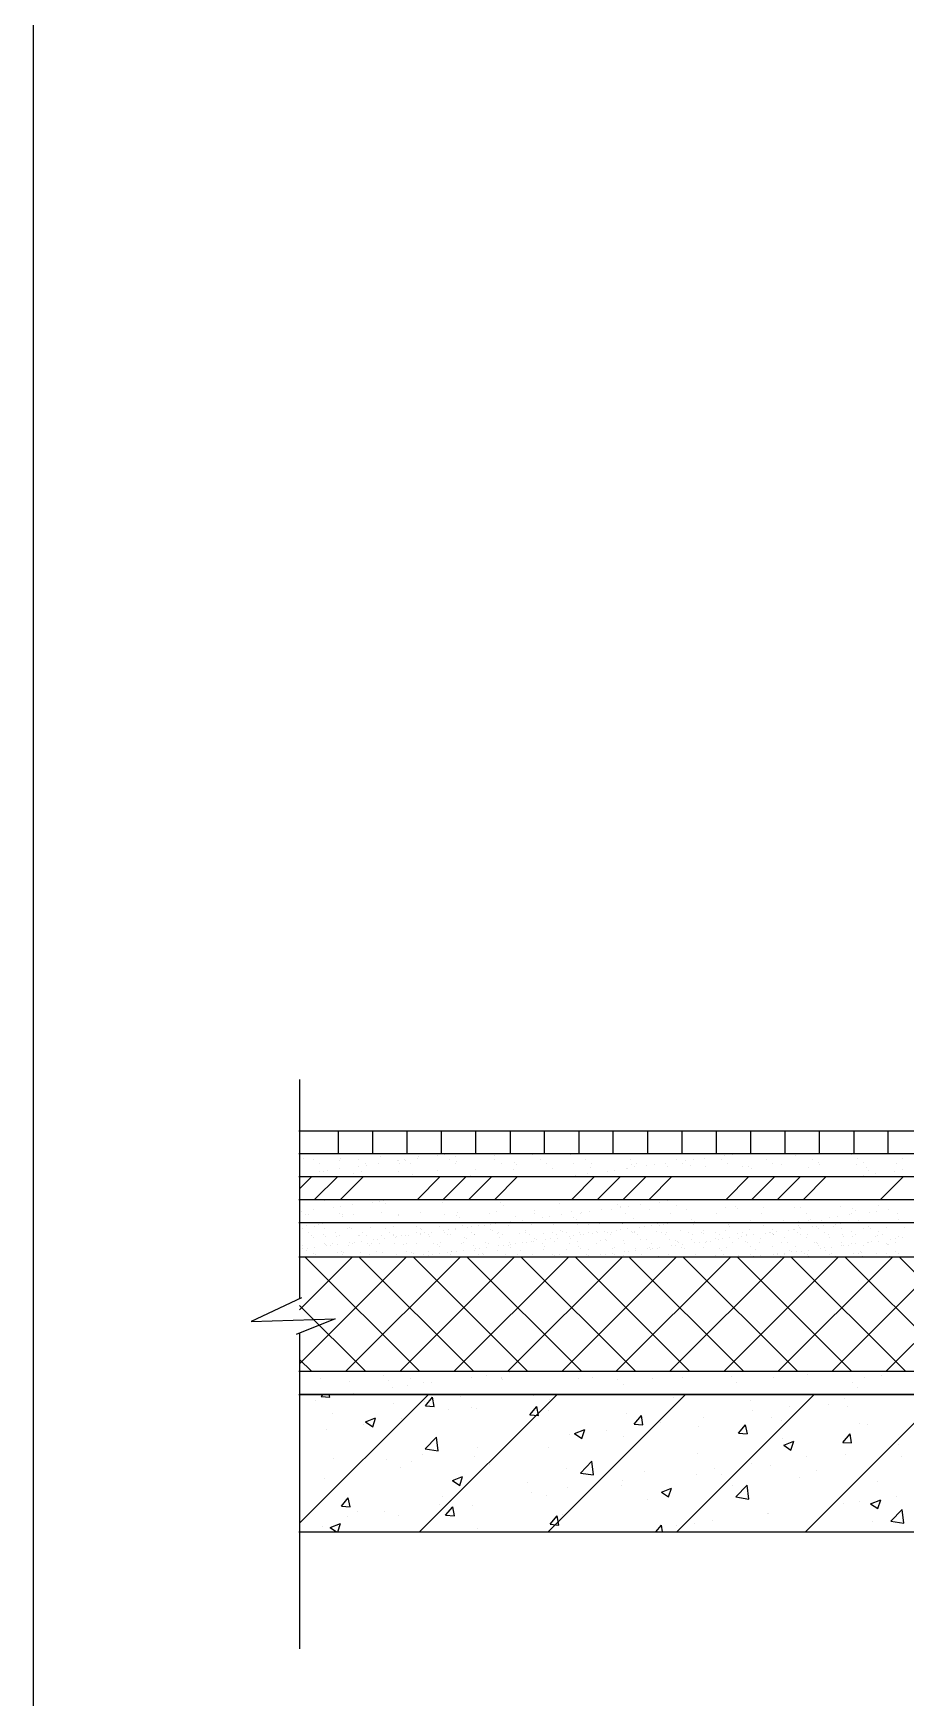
# Model space of a CAD drawing. Header units: metres. Extents: x 0 to 260, y 0 to 184.
# Drawn here: x 0 to 32.9, y 76.9 to 139.6 of the extents above; entities that cross this region are included whole.
import ezdxf

# ---------------------------------------------------------------- set-up
doc = ezdxf.new("R2010")
doc.units = ezdxf.units.M

msp = doc.modelspace()

# ---------------------------------------------------------------- linework, layer by layer
for p, q in [((0, 183.71), (0, 0)), ((10.04, 100.17), (10.04, 91.91)), ((10.01, 98.24), (61.41, 98.24)), ((11.5, 98.25), (11.5, 97.41)), ((12.79, 98.25), (12.79, 97.41)), ((14.09, 98.25), (14.09, 97.41)), ((15.38, 98.25), (15.38, 97.41)), ((16.68, 98.25), (16.68, 97.41)), ((17.98, 98.25), (17.98, 97.41)), ((19.27, 98.25), (19.27, 97.41)), ((20.57, 98.25), (20.57, 97.41)), ((21.86, 98.25), (21.86, 97.41)), ((23.16, 98.25), (23.16, 97.41)), ((24.46, 98.25), (24.46, 97.41)), ((25.75, 98.25), (25.75, 97.41)), ((27.05, 98.25), (27.05, 97.41)), ((28.34, 98.25), (28.34, 97.41)), ((29.64, 98.25), (29.64, 97.41)), ((30.94, 98.25), (30.94, 97.41)), ((32.23, 98.25), (32.23, 97.41)), ((10.01, 97.38), (61.41, 97.38)), ((14.52, 97.27), (14.52, 97.27)), ((15.23, 97.29), (15.23, 97.29)), ((15.52, 97.33), (15.52, 97.33)), ((17.4, 97.32), (17.4, 97.32)), ((18.84, 97.33), (18.84, 97.33)), ((20.24, 97.33), (20.24, 97.33)), ((24.32, 97.36), (24.32, 97.36)), ((26.08, 97.3), (26.08, 97.3)), ((26.36, 97.33), (26.36, 97.33)), ((28.74, 97.29), (28.74, 97.29)), ((30.87, 97.34), (30.87, 97.34)), ((10.19, 97.2), (10.19, 97.2)), ((10.57, 97.14), (10.57, 97.14)), ((10.8, 96.99), (10.8, 96.99)), ((10.8, 96.71), (10.8, 96.71)), ((10.94, 96.69), (10.94, 96.69)), ((11.09, 96.74), (11.09, 96.74)), ((11.53, 97.12), (11.53, 97.12)), ((11.53, 96.8), (11.53, 96.8)), ((11.6, 97.2), (11.6, 97.2)), ((12.28, 97.14), (12.28, 97.14)), ((12.28, 96.9), (12.28, 96.9)), ((12.37, 96.71), (12.37, 96.71)), ((12.51, 96.99), (12.51, 96.99)), ((12.57, 96.94), (12.57, 96.94)), ((13.01, 97), (13.01, 97)), ((13.08, 97.25), (13.08, 97.25)), ((13.72, 97.11), (13.72, 97.11)), ((13.76, 97.1), (13.76, 97.1)), ((13.78, 96.7), (13.78, 96.7)), ((13.82, 97.01), (13.82, 97.01)), ((13.99, 97.14), (13.99, 97.14)), ((14.04, 97.13), (14.04, 97.13)), ((14.22, 97), (14.22, 97)), ((14.49, 97.19), (14.49, 97.19)), ((15.26, 96.75), (15.26, 96.75)), ((15.7, 97.15), (15.7, 97.15)), ((15.92, 97.26), (15.92, 97.26)), ((15.93, 97), (15.93, 97)), ((15.95, 97.06), (15.95, 97.06)), ((16.69, 96.77), (16.69, 96.77)), ((17.41, 97.15), (17.41, 97.15)), ((17.64, 97), (17.64, 97)), ((18.1, 96.77), (18.1, 96.77)), ((18.14, 97.04), (18.14, 97.04)), ((18.24, 96.95), (18.24, 96.95)), ((19.12, 97.15), (19.12, 97.15)), ((19.35, 97.01), (19.35, 97.01)), ((19.58, 96.82), (19.58, 96.82)), ((20.37, 96.99), (20.37, 96.99)), ((20.82, 97.16), (20.82, 97.16)), ((21.02, 96.84), (21.02, 96.84)), ((21.06, 97.01), (21.06, 97.01)), ((21.65, 96.71), (21.65, 96.71)), ((21.93, 96.75), (21.93, 96.75)), ((22.38, 96.81), (22.38, 96.81)), ((22.42, 96.83), (22.42, 96.83)), ((22.53, 97.16), (22.53, 97.16)), ((22.57, 96.97), (22.57, 96.97)), ((22.67, 96.88), (22.67, 96.88)), ((22.76, 97.01), (22.76, 97.01)), ((23.12, 96.91), (23.12, 96.91)), ((23.41, 96.95), (23.41, 96.95)), ((23.86, 97), (23.86, 97)), ((23.9, 96.88), (23.9, 96.88)), ((24.24, 97.16), (24.24, 97.16)), ((24.47, 97.02), (24.47, 97.02)), ((24.6, 97.1), (24.6, 97.1)), ((24.79, 96.92), (24.79, 96.92)), ((24.89, 97.14), (24.89, 97.14)), ((25.33, 97.2), (25.33, 97.2)), ((25.34, 96.9), (25.34, 96.9)), ((25.95, 97.17), (25.95, 97.17)), ((26.18, 97.02), (26.18, 97.02)), ((26.74, 96.9), (26.74, 96.9)), ((26.99, 96.9), (26.99, 96.9)), ((27.09, 96.81), (27.09, 96.81)), ((27.66, 97.17), (27.66, 97.17)), ((27.89, 97.02), (27.89, 97.02)), ((28.22, 96.95), (28.22, 96.95)), ((29.22, 96.85), (29.22, 96.85)), ((29.37, 97.17), (29.37, 97.17)), ((29.6, 97.03), (29.6, 97.03)), ((29.66, 96.97), (29.66, 96.97)), ((31.06, 96.96), (31.06, 96.96)), ((31.08, 97.18), (31.08, 97.18)), ((31.31, 97.03), (31.31, 97.03)), ((31.41, 96.84), (31.41, 96.84)), ((31.51, 96.74), (31.51, 96.74)), ((32.49, 96.72), (32.49, 96.72)), ((32.54, 97.01), (32.54, 97.01)), ((32.78, 97.18), (32.78, 97.18)), ((32.78, 96.76), (32.78, 96.76)), ((10.01, 96.51), (61.41, 96.51)), ((10.04, 96.05), (10.51, 96.51)), ((10.06, 96.61), (10.06, 96.61)), ((10.61, 95.65), (11.48, 96.51)), ((11.58, 95.65), (12.45, 96.51)), ((12.07, 96.62), (12.07, 96.62)), ((12.17, 96.53), (12.17, 96.53)), ((14.3, 96.58), (14.3, 96.58)), ((14.49, 95.65), (15.35, 96.51)), ((15.46, 95.65), (16.32, 96.51)), ((16.43, 95.65), (17.29, 96.51)), ((16.49, 96.56), (16.49, 96.56)), ((17.4, 95.65), (18.26, 96.51)), ((20.17, 96.52), (20.17, 96.52)), ((20.31, 95.65), (21.17, 96.51)), ((20.46, 96.56), (20.46, 96.56)), ((20.9, 96.62), (20.9, 96.62)), ((21.28, 95.65), (22.14, 96.51)), ((22.25, 95.65), (23.11, 96.51)), ((23.22, 95.65), (24.08, 96.51)), ((26.13, 95.65), (26.99, 96.51)), ((27.1, 95.65), (27.96, 96.51)), ((28.07, 95.65), (28.93, 96.51)), ((29.04, 95.65), (29.9, 96.51)), ((31.01, 96.53), (31.01, 96.53)), ((31.3, 96.56), (31.3, 96.56)), ((31.75, 96.62), (31.75, 96.62)), ((31.95, 95.65), (32.81, 96.51)), ((10.01, 95.65), (61.41, 95.65)), ((10.97, 95.63), (10.97, 95.63)), ((11, 95.61), (11, 95.61)), ((11.25, 95.62), (11.25, 95.62)), ((11.59, 95.39), (11.59, 95.39)), ((12.04, 95.45), (12.04, 95.45)), ((12.79, 95.55), (12.79, 95.55)), ((12.96, 95.62), (12.96, 95.62)), ((13.07, 95.58), (13.07, 95.58)), ((13.2, 95.59), (13.2, 95.59)), ((13.3, 95.5), (13.3, 95.5)), ((13.52, 95.64), (13.52, 95.64)), ((13.81, 95.64), (13.81, 95.64)), ((14.66, 95.62), (14.66, 95.62)), ((15.42, 95.54), (15.42, 95.54)), ((16.37, 95.63), (16.37, 95.63)), ((17.62, 95.53), (17.62, 95.53)), ((17.72, 95.43), (17.72, 95.43)), ((18.08, 95.63), (18.08, 95.63)), ((19.79, 95.63), (19.79, 95.63)), ((19.85, 95.48), (19.85, 95.48)), ((21.5, 95.64), (21.5, 95.64)), ((22.04, 95.46), (22.04, 95.46)), ((22.44, 95.4), (22.44, 95.4)), ((22.88, 95.46), (22.88, 95.46)), ((23.21, 95.64), (23.21, 95.64)), ((23.63, 95.55), (23.63, 95.55)), ((23.92, 95.59), (23.92, 95.59)), ((24.27, 95.41), (24.27, 95.41)), ((24.92, 95.64), (24.92, 95.64)), ((26.47, 95.39), (26.47, 95.39)), ((26.62, 95.65), (26.62, 95.65)), ((30.43, 95.4), (30.43, 95.4)), ((31.87, 95.41), (31.87, 95.41)), ((10.01, 94.78), (61.41, 94.78)), ((10.12, 95.2), (10.12, 95.2)), ((10.26, 95.09), (10.26, 95.09)), ((10.37, 95.08), (10.37, 95.08)), ((10.56, 95.25), (10.56, 95.25)), ((11.18, 94.77), (11.18, 94.77)), ((11.31, 95.35), (11.31, 95.35)), ((11.55, 95.11), (11.55, 95.11)), ((11.65, 95.02), (11.65, 95.02)), ((11.67, 95.08), (11.67, 95.08)), ((12.08, 95.09), (12.08, 95.09)), ((13.15, 95.14), (13.15, 95.14)), ((13.77, 95.06), (13.77, 95.06)), ((13.79, 95.09), (13.79, 95.09)), ((14.59, 95.15), (14.59, 95.15)), ((15.5, 95.09), (15.5, 95.09)), ((15.97, 95.04), (15.97, 95.04)), ((15.99, 95.15), (15.99, 95.15)), ((16.07, 94.95), (16.07, 94.95)), ((17.21, 95.1), (17.21, 95.1)), ((17.47, 95.2), (17.47, 95.2)), ((17.68, 94.77), (17.68, 94.77)), ((18.01, 94.81), (18.01, 94.81)), ((18.2, 95), (18.2, 95)), ((18.29, 94.76), (18.29, 94.76)), ((18.45, 94.87), (18.45, 94.87)), ((18.91, 95.22), (18.91, 95.22)), ((18.91, 95.1), (18.91, 95.1)), ((19.2, 94.97), (19.2, 94.97)), ((19.48, 95.01), (19.48, 95.01)), ((19.57, 94.78), (19.57, 94.78)), ((19.93, 95.07), (19.93, 95.07)), ((20.31, 95.21), (20.31, 95.21)), ((20.39, 94.98), (20.39, 94.98)), ((20.49, 94.88), (20.49, 94.88)), ((20.62, 95.1), (20.62, 95.1)), ((20.68, 95.17), (20.68, 95.17)), ((20.89, 94.77), (20.89, 94.77)), ((20.96, 95.2), (20.96, 95.2)), ((21.41, 95.26), (21.41, 95.26)), ((21.79, 95.27), (21.79, 95.27)), ((22.14, 95.37), (22.14, 95.37)), ((22.15, 95.36), (22.15, 95.36)), ((22.33, 95.11), (22.33, 95.11)), ((22.62, 94.93), (22.62, 94.93)), ((23.11, 94.76), (23.11, 94.76)), ((23.23, 95.28), (23.23, 95.28)), ((23.97, 94.77), (23.97, 94.77)), ((24.04, 95.11), (24.04, 95.11)), ((24.19, 94.78), (24.19, 94.78)), ((24.63, 95.28), (24.63, 95.28)), ((24.81, 94.76), (24.81, 94.76)), ((24.82, 94.91), (24.82, 94.91)), ((24.92, 94.82), (24.92, 94.82)), ((25.41, 94.79), (25.41, 94.79)), ((25.75, 95.11), (25.75, 95.11)), ((26.11, 95.33), (26.11, 95.33)), ((26.57, 95.3), (26.57, 95.3)), ((27.04, 94.86), (27.04, 94.86)), ((27.46, 95.11), (27.46, 95.11)), ((27.55, 95.35), (27.55, 95.35)), ((28.29, 94.84), (28.29, 94.84)), ((28.69, 95.34), (28.69, 95.34)), ((28.85, 94.82), (28.85, 94.82)), ((28.95, 95.34), (28.95, 95.34)), ((29.17, 95.12), (29.17, 95.12)), ((29.24, 94.84), (29.24, 94.84)), ((29.3, 94.88), (29.3, 94.88)), ((29.73, 94.85), (29.73, 94.85)), ((30.04, 94.98), (30.04, 94.98)), ((30.33, 95.02), (30.33, 95.02)), ((30.7, 94.78), (30.7, 94.78)), ((30.77, 95.07), (30.77, 95.07)), ((30.87, 95.12), (30.87, 95.12)), ((30.89, 95.32), (30.89, 95.32)), ((30.99, 95.23), (30.99, 95.23)), ((31.13, 94.85), (31.13, 94.85)), ((31.47, 94.79), (31.47, 94.79)), ((31.52, 95.17), (31.52, 95.17)), ((31.81, 95.21), (31.81, 95.21)), ((32.25, 95.27), (32.25, 95.27)), ((32.58, 95.12), (32.58, 95.12)), ((32.61, 94.9), (32.61, 94.9)), ((10.14, 94.56), (10.14, 94.56)), ((10.29, 94.65), (10.29, 94.65)), ((10.36, 94.39), (10.36, 94.39)), ((10.5, 94.3), (10.5, 94.3)), ((10.56, 94.23), (10.56, 94.23)), ((10.62, 94.61), (10.62, 94.61)), ((10.74, 94.71), (10.74, 94.71)), ((10.91, 94.73), (10.91, 94.73)), ((10.95, 94.31), (10.95, 94.31)), ((11, 94.57), (11, 94.57)), ((11.01, 94.26), (11.01, 94.26)), ((11.39, 94.39), (11.39, 94.39)), ((11.45, 94.26), (11.45, 94.26)), ((11.53, 94.3), (11.53, 94.3)), ((11.85, 94.57), (11.85, 94.57)), ((11.94, 94.6), (11.94, 94.6)), ((12, 94.55), (12, 94.55)), ((12.28, 94.29), (12.28, 94.29)), ((12.31, 94.28), (12.31, 94.28)), ((12.41, 94.39), (12.41, 94.39)), ((12.55, 94.3), (12.55, 94.3)), ((12.73, 94.6), (12.73, 94.6)), ((12.82, 94.13), (12.82, 94.13)), ((12.99, 94.15), (12.99, 94.15)), ((13.15, 94.27), (13.15, 94.27)), ((13.25, 94.19), (13.25, 94.19)), ((13.27, 94.57), (13.27, 94.57)), ((13.44, 94.39), (13.44, 94.39)), ((13.58, 94.31), (13.58, 94.31)), ((13.6, 94.61), (13.6, 94.61)), ((13.6, 94.27), (13.6, 94.27)), ((13.66, 94.22), (13.66, 94.22)), ((13.7, 94.25), (13.7, 94.25)), ((13.87, 94.27), (13.87, 94.27)), ((14.04, 94.3), (14.04, 94.3)), ((14.14, 94.3), (14.14, 94.3)), ((14.44, 94.61), (14.44, 94.61)), ((14.46, 94.4), (14.46, 94.4)), ((14.59, 94.56), (14.59, 94.56)), ((14.59, 94.36), (14.59, 94.36)), ((14.6, 94.31), (14.6, 94.31)), ((14.65, 94.51), (14.65, 94.51)), ((14.76, 94.39), (14.76, 94.39)), ((14.9, 94.31), (14.9, 94.31)), ((14.94, 94.24), (14.94, 94.24)), ((15.03, 94.42), (15.03, 94.42)), ((15.33, 94.64), (15.33, 94.64)), ((15.47, 94.48), (15.47, 94.48)), ((15.49, 94.4), (15.49, 94.4)), ((15.63, 94.31), (15.63, 94.31)), ((15.64, 94.5), (15.64, 94.5)), ((15.74, 94.31), (15.74, 94.31)), ((15.91, 94.54), (15.91, 94.54)), ((15.93, 94.53), (15.93, 94.53)), ((16.19, 94.65), (16.19, 94.65)), ((16.25, 94.23), (16.25, 94.23)), ((16.32, 94.18), (16.32, 94.18)), ((16.36, 94.6), (16.36, 94.6)), ((16.51, 94.4), (16.51, 94.4)), ((16.53, 94.62), (16.53, 94.62)), ((16.63, 94.34), (16.63, 94.34)), ((16.65, 94.31), (16.65, 94.31)), ((16.8, 94.65), (16.8, 94.65)), ((17.03, 94.65), (17.03, 94.65)), ((17.24, 94.52), (17.24, 94.52)), ((17.25, 94.71), (17.25, 94.71)), ((17.3, 94.47), (17.3, 94.47)), ((17.42, 94.74), (17.42, 94.74)), ((17.5, 94.35), (17.5, 94.35)), ((17.54, 94.4), (17.54, 94.4)), ((17.59, 94.2), (17.59, 94.2)), ((17.68, 94.31), (17.68, 94.31)), ((17.92, 94.68), (17.92, 94.68)), ((18.34, 94.35), (18.34, 94.35)), ((18.56, 94.4), (18.56, 94.4)), ((18.58, 94.49), (18.58, 94.49)), ((18.7, 94.31), (18.7, 94.31)), ((18.78, 94.69), (18.78, 94.69)), ((18.91, 94.19), (18.91, 94.19)), ((18.97, 94.14), (18.97, 94.14)), ((19.23, 94.38), (19.23, 94.38)), ((19.32, 94.13), (19.32, 94.13)), ((19.49, 94.16), (19.49, 94.16)), ((19.59, 94.41), (19.59, 94.41)), ((19.62, 94.69), (19.62, 94.69)), ((19.73, 94.32), (19.73, 94.32)), ((19.76, 94.19), (19.76, 94.19)), ((19.9, 94.48), (19.9, 94.48)), ((19.96, 94.43), (19.96, 94.43)), ((20.09, 94.39), (20.09, 94.39)), ((20.21, 94.25), (20.21, 94.25)), ((20.24, 94.16), (20.24, 94.16)), ((20.38, 94.27), (20.38, 94.27)), ((20.51, 94.72), (20.51, 94.72)), ((20.61, 94.41), (20.61, 94.41)), ((20.65, 94.31), (20.65, 94.31)), ((20.75, 94.32), (20.75, 94.32)), ((20.93, 94.39), (20.93, 94.39)), ((20.95, 94.72), (20.95, 94.72)), ((21.09, 94.37), (21.09, 94.37)), ((21.23, 94.45), (21.23, 94.45)), ((21.27, 94.39), (21.27, 94.39)), ((21.37, 94.73), (21.37, 94.73)), ((21.53, 94.43), (21.53, 94.43)), ((21.56, 94.15), (21.56, 94.15)), ((21.64, 94.41), (21.64, 94.41)), ((21.78, 94.32), (21.78, 94.32)), ((21.82, 94.42), (21.82, 94.42)), ((21.98, 94.48), (21.98, 94.48)), ((22.15, 94.51), (22.15, 94.51)), ((22.22, 94.74), (22.22, 94.74)), ((22.22, 94.73), (22.22, 94.73)), ((22.42, 94.54), (22.42, 94.54)), ((22.55, 94.44), (22.55, 94.44)), ((22.61, 94.39), (22.61, 94.39)), ((22.66, 94.41), (22.66, 94.41)), ((22.68, 94.43), (22.68, 94.43)), ((22.8, 94.32), (22.8, 94.32)), ((22.87, 94.6), (22.87, 94.6)), ((23.04, 94.62), (23.04, 94.62)), ((23.3, 94.66), (23.3, 94.66)), ((23.52, 94.43), (23.52, 94.43)), ((23.54, 94.73), (23.54, 94.73)), ((23.6, 94.67), (23.6, 94.67)), ((23.69, 94.41), (23.69, 94.41)), ((23.75, 94.72), (23.75, 94.72)), ((23.83, 94.32), (23.83, 94.32)), ((23.89, 94.41), (23.89, 94.41)), ((23.92, 94.74), (23.92, 94.74)), ((23.99, 94.13), (23.99, 94.13)), ((24.41, 94.46), (24.41, 94.46)), ((24.71, 94.41), (24.71, 94.41)), ((24.83, 94.13), (24.83, 94.13)), ((24.85, 94.33), (24.85, 94.33)), ((24.88, 94.7), (24.88, 94.7)), ((25.21, 94.4), (25.21, 94.4)), ((25.27, 94.47), (25.27, 94.47)), ((25.27, 94.35), (25.27, 94.35)), ((25.72, 94.16), (25.72, 94.16)), ((25.74, 94.42), (25.74, 94.42)), ((25.83, 94.14), (25.83, 94.14)), ((25.88, 94.33), (25.88, 94.33)), ((26, 94.16), (26, 94.16)), ((26.12, 94.47), (26.12, 94.47)), ((26.2, 94.69), (26.2, 94.69)), ((26.26, 94.63), (26.26, 94.63)), ((26.27, 94.2), (26.27, 94.2)), ((26.54, 94.37), (26.54, 94.37)), ((26.58, 94.17), (26.58, 94.17)), ((26.71, 94.26), (26.71, 94.26)), ((26.76, 94.42), (26.76, 94.42)), ((26.89, 94.28), (26.89, 94.28)), ((26.9, 94.33), (26.9, 94.33)), ((27.01, 94.5), (27.01, 94.5)), ((27.15, 94.31), (27.15, 94.31)), ((27.42, 94.17), (27.42, 94.17)), ((27.53, 94.66), (27.53, 94.66)), ((27.6, 94.37), (27.6, 94.37)), ((27.77, 94.39), (27.77, 94.39)), ((27.79, 94.42), (27.79, 94.42)), ((27.86, 94.36), (27.86, 94.36)), ((27.87, 94.51), (27.87, 94.51)), ((27.92, 94.31), (27.92, 94.31)), ((27.93, 94.33), (27.93, 94.33)), ((28.04, 94.43), (28.04, 94.43)), ((28.31, 94.2), (28.31, 94.2)), ((28.49, 94.49), (28.49, 94.49)), ((28.66, 94.51), (28.66, 94.51)), ((28.71, 94.51), (28.71, 94.51)), ((28.81, 94.42), (28.81, 94.42)), ((28.85, 94.65), (28.85, 94.65)), ((28.91, 94.59), (28.91, 94.59)), ((28.92, 94.55), (28.92, 94.55)), ((28.95, 94.33), (28.95, 94.33)), ((29.17, 94.21), (29.17, 94.21)), ((29.2, 94.33), (29.2, 94.33)), ((29.37, 94.61), (29.37, 94.61)), ((29.54, 94.63), (29.54, 94.63)), ((29.6, 94.54), (29.6, 94.54)), ((29.81, 94.66), (29.81, 94.66)), ((29.84, 94.42), (29.84, 94.42)), ((29.98, 94.34), (29.98, 94.34)), ((30.02, 94.21), (30.02, 94.21)), ((30.19, 94.62), (30.19, 94.62)), ((30.26, 94.72), (30.26, 94.72)), ((30.43, 94.74), (30.43, 94.74)), ((30.46, 94.55), (30.46, 94.55)), ((30.51, 94.32), (30.51, 94.32)), ((30.57, 94.26), (30.57, 94.26)), ((30.86, 94.43), (30.86, 94.43)), ((30.9, 94.24), (30.9, 94.24)), ((31, 94.34), (31, 94.34)), ((31.3, 94.54), (31.3, 94.54)), ((31.5, 94.61), (31.5, 94.61)), ((31.56, 94.55), (31.56, 94.55)), ((31.77, 94.25), (31.77, 94.25)), ((31.85, 94.29), (31.85, 94.29)), ((31.89, 94.43), (31.89, 94.43)), ((32.03, 94.34), (32.03, 94.34)), ((32.19, 94.58), (32.19, 94.58)), ((32.33, 94.14), (32.33, 94.14)), ((32.51, 94.17), (32.51, 94.17)), ((32.61, 94.25), (32.61, 94.25)), ((32.77, 94.2), (32.77, 94.2)), ((32.84, 94.58), (32.84, 94.58)), ((10.16, 93.93), (10.16, 93.93)), ((10.16, 93.78), (10.16, 93.78)), ((10.3, 93.71), (10.3, 93.71)), ((10.33, 93.8), (10.33, 93.8)), ((10.58, 93.6), (10.58, 93.6)), ((10.6, 93.84), (10.6, 93.84)), ((10.63, 93.56), (10.63, 93.56)), ((11, 93.98), (11, 93.98)), ((11.02, 93.94), (11.02, 93.94)), ((11.04, 93.9), (11.04, 93.9)), ((11.21, 93.92), (11.21, 93.92)), ((11.29, 94), (11.29, 94)), ((11.47, 93.63), (11.47, 93.63)), ((11.48, 93.95), (11.48, 93.95)), ((11.62, 93.7), (11.62, 93.7)), ((11.65, 93.57), (11.65, 93.57)), ((11.68, 93.64), (11.68, 93.64)), ((11.87, 93.93), (11.87, 93.93)), ((11.93, 94.01), (11.93, 94.01)), ((12.03, 93.98), (12.03, 93.98)), ((12.1, 94.04), (12.1, 94.04)), ((12.33, 93.64), (12.33, 93.64)), ((12.37, 94.07), (12.37, 94.07)), ((12.61, 93.99), (12.61, 93.99)), ((12.67, 93.93), (12.67, 93.93)), ((12.68, 93.57), (12.68, 93.57)), ((12.75, 93.97), (12.75, 93.97)), ((12.96, 93.67), (12.96, 93.67)), ((13.05, 93.99), (13.05, 93.99)), ((13.17, 93.64), (13.17, 93.64)), ((13.62, 93.98), (13.62, 93.98)), ((13.7, 93.57), (13.7, 93.57)), ((13.95, 93.96), (13.95, 93.96)), ((14.06, 93.67), (14.06, 93.67)), ((14.08, 93.99), (14.08, 93.99)), ((14.28, 93.66), (14.28, 93.66)), ((14.34, 93.6), (14.34, 93.6)), ((14.46, 93.97), (14.46, 93.97)), ((14.73, 93.57), (14.73, 93.57)), ((14.89, 93.55), (14.89, 93.55)), ((14.92, 93.68), (14.92, 93.68)), ((15.06, 93.57), (15.06, 93.57)), ((15.1, 93.99), (15.1, 93.99)), ((15.26, 93.94), (15.26, 93.94)), ((15.33, 93.89), (15.33, 93.89)), ((15.33, 93.61), (15.33, 93.61)), ((15.35, 94.01), (15.35, 94.01)), ((15.61, 93.63), (15.61, 93.63)), ((15.75, 93.57), (15.75, 93.57)), ((15.77, 93.68), (15.77, 93.68)), ((15.78, 93.67), (15.78, 93.67)), ((15.95, 93.69), (15.95, 93.69)), ((16.13, 93.99), (16.13, 93.99)), ((16.21, 94.02), (16.21, 94.02)), ((16.22, 93.73), (16.22, 93.73)), ((16.6, 93.92), (16.6, 93.92)), ((16.65, 93.71), (16.65, 93.71)), ((16.66, 93.78), (16.66, 93.78)), ((16.78, 93.58), (16.78, 93.58)), ((16.83, 93.81), (16.83, 93.81)), ((16.93, 93.62), (16.93, 93.62)), ((16.99, 93.56), (16.99, 93.56)), ((17.05, 94.01), (17.05, 94.01)), ((17.1, 93.84), (17.1, 93.84)), ((17.15, 93.99), (17.15, 93.99)), ((17.52, 93.72), (17.52, 93.72)), ((17.55, 93.9), (17.55, 93.9)), ((17.72, 93.92), (17.72, 93.92)), ((17.8, 93.58), (17.8, 93.58)), ((17.92, 93.9), (17.92, 93.9)), ((17.94, 94.04), (17.94, 94.04)), ((17.98, 93.85), (17.98, 93.85)), ((17.99, 93.96), (17.99, 93.96)), ((18.18, 93.99), (18.18, 93.99)), ((18.27, 93.59), (18.27, 93.59)), ((18.36, 93.72), (18.36, 93.72)), ((18.44, 94.02), (18.44, 94.02)), ((18.61, 94.04), (18.61, 94.04)), ((18.8, 94.06), (18.8, 94.06)), ((18.83, 93.58), (18.83, 93.58)), ((18.87, 94.08), (18.87, 94.08)), ((19.2, 94), (19.2, 94)), ((19.25, 93.75), (19.25, 93.75)), ((19.26, 93.88), (19.26, 93.88)), ((19.58, 93.57), (19.58, 93.57)), ((19.64, 94.05), (19.64, 94.05)), ((19.64, 93.52), (19.64, 93.52)), ((19.85, 93.58), (19.85, 93.58)), ((20.11, 93.76), (20.11, 93.76)), ((20.23, 94), (20.23, 94)), ((20.53, 94.08), (20.53, 94.08)), ((20.57, 93.86), (20.57, 93.86)), ((20.63, 93.81), (20.63, 93.81)), ((20.88, 93.58), (20.88, 93.58)), ((20.92, 93.55), (20.92, 93.55)), ((20.95, 93.75), (20.95, 93.75)), ((20.95, 93.5), (20.95, 93.5)), ((21.25, 94), (21.25, 94)), ((21.4, 94.09), (21.4, 94.09)), ((21.4, 93.56), (21.4, 93.56)), ((21.57, 93.58), (21.57, 93.58)), ((21.62, 94.1), (21.62, 94.1)), ((21.84, 93.79), (21.84, 93.79)), ((21.84, 93.61), (21.84, 93.61)), ((21.9, 93.58), (21.9, 93.58)), ((21.91, 93.83), (21.91, 93.83)), ((22.04, 93.5), (22.04, 93.5)), ((22.24, 94.09), (22.24, 94.09)), ((22.24, 93.53), (22.24, 93.53)), ((22.28, 94), (22.28, 94)), ((22.28, 93.67), (22.28, 93.67)), ((22.45, 93.69), (22.45, 93.69)), ((22.7, 93.8), (22.7, 93.8)), ((22.72, 93.73), (22.72, 93.73)), ((22.9, 94.12), (22.9, 94.12)), ((22.93, 93.59), (22.93, 93.59)), ((23.07, 93.5), (23.07, 93.5)), ((23.13, 94.12), (23.13, 94.12)), ((23.17, 93.79), (23.17, 93.79)), ((23.23, 93.82), (23.23, 93.82)), ((23.29, 93.77), (23.29, 93.77)), ((23.3, 94), (23.3, 94)), ((23.34, 93.81), (23.34, 93.81)), ((23.54, 93.79), (23.54, 93.79)), ((23.57, 93.51), (23.57, 93.51)), ((23.61, 93.85), (23.61, 93.85)), ((23.95, 93.59), (23.95, 93.59)), ((24.01, 93.5), (24.01, 93.5)), ((24.06, 93.91), (24.06, 93.91)), ((24.09, 93.5), (24.09, 93.5)), ((24.22, 94.11), (24.22, 94.11)), ((24.23, 93.93), (24.23, 93.93)), ((24.28, 94.06), (24.28, 94.06)), ((24.33, 94.01), (24.33, 94.01)), ((24.43, 93.83), (24.43, 93.83)), ((24.49, 93.96), (24.49, 93.96)), ((24.56, 93.79), (24.56, 93.79)), ((24.85, 93.5), (24.85, 93.5)), ((24.94, 94.02), (24.94, 94.02)), ((24.98, 93.59), (24.98, 93.59)), ((25.11, 94.04), (25.11, 94.04)), ((25.12, 93.5), (25.12, 93.5)), ((25.29, 93.84), (25.29, 93.84)), ((25.35, 94.01), (25.35, 94.01)), ((25.38, 94.08), (25.38, 94.08)), ((25.55, 94.08), (25.55, 94.08)), ((25.74, 93.53), (25.74, 93.53)), ((25.88, 93.78), (25.88, 93.78)), ((25.94, 93.73), (25.94, 93.73)), ((26.01, 93.59), (26.01, 93.59)), ((26.14, 93.83), (26.14, 93.83)), ((26.14, 93.5), (26.14, 93.5)), ((26.38, 94.01), (26.38, 94.01)), ((26.6, 93.54), (26.6, 93.54)), ((26.87, 94.07), (26.87, 94.07)), ((26.93, 94.02), (26.93, 94.02)), ((27.03, 93.86), (27.03, 93.86)), ((27.03, 93.59), (27.03, 93.59)), ((27.17, 93.51), (27.17, 93.51)), ((27.22, 93.75), (27.22, 93.75)), ((27.4, 94.01), (27.4, 94.01)), ((27.44, 93.53), (27.44, 93.53)), ((27.46, 93.5), (27.46, 93.5)), ((27.89, 93.88), (27.89, 93.88)), ((27.9, 93.56), (27.9, 93.56)), ((28.06, 93.6), (28.06, 93.6)), ((28.07, 93.58), (28.07, 93.58)), ((28.19, 93.51), (28.19, 93.51)), ((28.21, 94.04), (28.21, 94.04)), ((28.33, 93.57), (28.33, 93.57)), ((28.34, 93.62), (28.34, 93.62)), ((28.43, 94.01), (28.43, 94.01)), ((28.53, 93.74), (28.53, 93.74)), ((28.59, 93.69), (28.59, 93.69)), ((28.73, 93.87), (28.73, 93.87)), ((28.79, 93.68), (28.79, 93.68)), ((28.96, 93.7), (28.96, 93.7)), ((29.08, 93.6), (29.08, 93.6)), ((29.19, 93.58), (29.19, 93.58)), ((29.22, 93.51), (29.22, 93.51)), ((29.23, 93.73), (29.23, 93.73)), ((29.45, 94.02), (29.45, 94.02)), ((29.52, 94.03), (29.52, 94.03)), ((29.58, 93.98), (29.58, 93.98)), ((29.62, 93.9), (29.62, 93.9)), ((29.68, 93.79), (29.68, 93.79)), ((29.85, 93.82), (29.85, 93.82)), ((29.87, 93.71), (29.87, 93.71)), ((30.04, 93.57), (30.04, 93.57)), ((30.11, 93.85), (30.11, 93.85)), ((30.11, 93.6), (30.11, 93.6)), ((30.24, 93.51), (30.24, 93.51)), ((30.48, 94.02), (30.48, 94.02)), ((30.48, 93.91), (30.48, 93.91)), ((30.56, 93.91), (30.56, 93.91)), ((30.73, 93.93), (30.73, 93.93)), ((30.86, 94), (30.86, 94)), ((30.93, 93.61), (30.93, 93.61)), ((31, 93.97), (31, 93.97)), ((31.13, 93.6), (31.13, 93.6)), ((31.19, 93.7), (31.19, 93.7)), ((31.25, 93.65), (31.25, 93.65)), ((31.27, 93.51), (31.27, 93.51)), ((31.32, 93.91), (31.32, 93.91)), ((31.45, 94.03), (31.45, 94.03)), ((31.5, 94.02), (31.5, 94.02)), ((31.62, 94.05), (31.62, 94.05)), ((31.79, 93.62), (31.79, 93.62)), ((31.89, 94.08), (31.89, 94.08)), ((32.16, 93.6), (32.16, 93.6)), ((32.18, 93.99), (32.18, 93.99)), ((32.21, 93.94), (32.21, 93.94)), ((32.24, 93.94), (32.24, 93.94)), ((32.29, 93.51), (32.29, 93.51)), ((32.52, 93.67), (32.52, 93.67)), ((32.53, 94.02), (32.53, 94.02)), ((32.63, 93.61), (32.63, 93.61)), ((10.01, 93.49), (61.41, 93.49)), ((10.04, 91.49), (12.04, 93.49)), ((10.04, 89.45), (14.08, 93.49)), ((14.56, 89.17), (10.24, 93.49)), ((11.79, 89.17), (16.11, 93.49)), ((16.6, 89.17), (12.28, 93.49)), ((13.83, 89.17), (18.15, 93.49)), ((18.64, 89.17), (14.32, 93.49)), ((14.44, 93.49), (14.44, 93.49)), ((15.87, 89.17), (20.19, 93.49)), ((20.67, 89.17), (16.35, 93.49)), ((17.9, 89.17), (22.22, 93.49)), ((17.94, 93.49), (17.94, 93.49)), ((22.71, 89.17), (18.39, 93.49)), ((18.97, 93.49), (18.97, 93.49)), ((19.94, 89.17), (24.26, 93.49)), ((19.99, 93.49), (19.99, 93.49)), ((24.75, 89.17), (20.43, 93.49)), ((21.02, 93.49), (21.02, 93.49)), ((21.98, 89.17), (26.3, 93.49)), ((26.78, 89.17), (22.46, 93.49)), ((23.15, 93.49), (23.15, 93.49)), ((24.01, 89.17), (28.33, 93.49)), ((28.82, 89.17), (24.5, 93.49)), ((24.89, 93.49), (24.89, 93.49)), ((26.05, 89.17), (30.37, 93.49)), ((30.86, 89.17), (26.54, 93.49)), ((28.09, 89.17), (32.41, 93.49)), ((32.89, 89.17), (28.57, 93.49)), ((30.12, 89.17), (34.44, 93.49)), ((34.93, 89.17), (30.61, 93.49)), ((32.16, 89.17), (36.48, 93.49)), ((36.97, 89.17), (32.65, 93.49)), ((10.11, 91.94), (8.22, 91.05)), ((12.53, 89.17), (10.04, 91.65)), ((8.22, 91.05), (11.39, 91.15)), ((11.39, 91.15), (9.91, 90.56)), ((10.04, 90.61), (10.04, 78.7)), ((10.01, 89.17), (61.41, 89.17)), ((10.49, 89.17), (10.04, 89.61)), ((17.97, 89.13), (17.97, 89.13)), ((10.83, 88.91), (10.83, 88.91)), ((11.91, 88.77), (11.91, 88.77)), ((13.2, 89), (13.2, 89)), ((13.4, 88.81), (13.4, 88.81)), ((13.55, 88.55), (13.55, 88.55)), ((14.12, 88.62), (14.12, 88.62)), ((14.24, 88.91), (14.24, 88.91)), ((14.71, 88.75), (14.71, 88.75)), ((15.02, 88.74), (15.02, 88.74)), ((16.51, 88.93), (16.51, 88.93)), ((17.08, 89.01), (17.08, 89.01)), ((17.65, 88.9), (17.65, 88.9)), ((17.66, 88.92), (17.66, 88.92)), ((17.68, 88.86), (17.68, 88.86)), ((20.55, 88.9), (20.55, 88.9)), ((21.08, 88.93), (21.08, 88.93)), ((22.04, 88.86), (22.04, 88.86)), ((22.24, 88.68), (22.24, 88.68)), ((23.36, 88.88), (23.36, 88.88)), ((24.49, 88.93), (24.49, 88.93)), ((26.32, 88.99), (26.32, 88.99)), ((26.5, 88.76), (26.5, 88.76)), ((27.91, 88.94), (27.91, 88.94)), ((29.19, 89.03), (29.19, 89.03)), ((30.89, 88.73), (30.89, 88.73)), ((31.09, 88.54), (31.09, 88.54)), ((31.33, 88.94), (31.33, 88.94)), ((32, 89.01), (32, 89.01)), ((10.01, 88.3), (61.41, 88.3)), ((61.41, 88.3), (10.04, 88.3)), ((10.04, 88.3), (10.04, 83.12)), ((10.04, 88.29), (10.06, 88.3)), ((10.04, 83.44), (14.91, 88.3)), ((10.65, 88.06), (10.65, 88.06)), ((10.86, 88.22), (10.93, 88.3)), ((10.86, 88.22), (11.18, 88.19)), ((11.18, 88.19), (11.16, 88.3)), ((12.06, 88.35), (12.06, 88.35)), ((13.58, 87.94), (13.58, 87.94)), ((14.57, 83.12), (19.76, 88.3)), ((14.75, 88.02), (14.75, 88.02)), ((14.79, 87.87), (15.06, 88.19)), ((14.79, 87.87), (15.12, 87.84)), ((15.12, 87.84), (15.06, 88.19)), ((16.12, 88.2), (16.12, 88.2)), ((18.87, 88.26), (18.87, 88.26)), ((19.42, 83.12), (24.6, 88.3)), ((19.48, 88.12), (19.48, 88.12)), ((24.14, 88.18), (24.14, 88.18)), ((24.27, 83.12), (29.45, 88.3)), ((27.06, 88.06), (27.06, 88.06)), ((28.51, 87.86), (28.51, 87.86)), ((29.12, 83.12), (34.3, 88.3)), ((29.99, 87.93), (29.99, 87.93)), ((30.59, 88.13), (30.59, 88.13)), ((30.7, 87.85), (30.7, 87.85)), ((11.28, 87.56), (11.28, 87.56)), ((12.53, 87.26), (12.91, 87.41)), ((12.53, 87.26), (12.8, 87.07)), ((12.8, 87.07), (12.91, 87.4)), ((13.9, 87.38), (13.9, 87.38)), ((15.67, 87.71), (15.67, 87.71)), ((16.51, 87.82), (16.51, 87.82)), ((16.71, 87.77), (16.71, 87.77)), ((18.73, 87.53), (18.99, 87.84)), ((18.73, 87.53), (19.05, 87.5)), ((19.05, 87.5), (18.99, 87.84)), ((19.43, 87.69), (19.43, 87.69)), ((22.36, 87.57), (22.36, 87.57)), ((22.66, 87.18), (22.93, 87.5)), ((22.99, 87.15), (22.93, 87.5)), ((25.29, 87.44), (25.29, 87.44)), ((27.14, 87.68), (27.14, 87.68)), ((27.85, 87.44), (27.85, 87.44)), ((28.22, 87.32), (28.22, 87.32)), ((11.05, 86.97), (11.05, 86.97)), ((12.47, 87.16), (12.47, 87.16)), ((14.78, 86.24), (15.2, 86.69)), ((15.27, 86.17), (15.2, 86.69)), ((20.22, 86.77), (20.22, 86.77)), ((20.41, 86.82), (20.8, 86.97)), ((20.41, 86.82), (20.69, 86.63)), ((20.69, 86.63), (20.8, 86.97)), ((21.6, 86.95), (21.6, 86.95)), ((22.27, 86.7), (22.27, 86.7)), ((22.66, 87.18), (22.99, 87.15)), ((23.67, 87.22), (23.67, 87.22)), ((25.08, 87.09), (25.08, 87.09)), ((26.6, 86.84), (26.86, 87.15)), ((26.6, 86.84), (26.92, 86.81)), ((26.93, 86.81), (26.86, 87.15)), ((28.24, 86.63), (28.24, 86.63)), ((30.53, 86.49), (30.8, 86.81)), ((30.86, 86.47), (30.8, 86.81)), ((31.15, 87.2), (31.15, 87.2)), ((31.44, 87.18), (31.44, 87.18)), ((14.68, 86.04), (14.68, 86.04)), ((14.78, 86.24), (15.27, 86.17)), ((16.76, 86.31), (16.76, 86.31)), ((19.42, 86.29), (19.42, 86.29)), ((25.04, 86.08), (25.04, 86.08)), ((28.3, 86.38), (28.68, 86.53)), ((28.3, 86.38), (28.57, 86.19)), ((28.57, 86.19), (28.68, 86.53)), ((29.15, 85.97), (29.15, 85.97)), ((30.53, 86.49), (30.86, 86.47)), ((30.64, 86.03), (30.64, 86.03)), ((32.61, 86.42), (32.61, 86.42)), ((32.75, 85.97), (32.75, 85.97)), ((11.33, 85.89), (11.33, 85.89)), ((13.31, 85.85), (13.31, 85.85)), ((13.83, 85.56), (13.83, 85.56)), ((14.26, 85.76), (14.26, 85.76)), ((16.65, 85.94), (16.65, 85.94)), ((17.19, 85.64), (17.19, 85.64)), ((20.12, 85.52), (20.12, 85.52)), ((20.63, 85.33), (21.06, 85.78)), ((21.12, 85.26), (21.06, 85.78)), ((21.84, 85.53), (21.84, 85.53)), ((23.04, 85.39), (23.04, 85.39)), ((25.7, 85.51), (25.7, 85.51)), ((27.07, 85.69), (27.07, 85.69)), ((27.79, 85.62), (27.79, 85.62)), ((29.55, 85.42), (29.55, 85.42)), ((10.98, 85.14), (10.98, 85.14)), ((15.81, 85.05), (16.19, 85.2)), ((15.81, 85.05), (16.08, 84.86)), ((16.08, 84.86), (16.19, 85.2)), ((18.64, 84.98), (18.64, 84.98)), ((20.15, 84.78), (20.15, 84.78)), ((20.63, 85.33), (21.12, 85.26)), ((22.2, 84.88), (22.2, 84.88)), ((22.23, 85.06), (22.23, 85.06)), ((23.69, 84.61), (24.07, 84.76)), ((23.96, 84.43), (24.07, 84.76)), ((25.02, 85.26), (25.02, 85.26)), ((25.97, 85.27), (25.97, 85.27)), ((26.35, 84.88), (26.35, 84.88)), ((26.49, 84.43), (26.92, 84.87)), ((26.98, 84.35), (26.92, 84.87)), ((28.9, 85.15), (28.9, 85.15)), ((31.83, 85.02), (31.83, 85.02)), ((11.62, 84.09), (11.88, 84.4)), ((11.62, 84.09), (11.95, 84.06)), ((11.95, 84.06), (11.88, 84.4)), ((15.31, 84.15), (15.31, 84.15)), ((15.44, 84.43), (15.44, 84.43)), ((16.58, 84.12), (16.58, 84.12)), ((18.78, 84.6), (18.78, 84.6)), ((19.35, 84.47), (19.35, 84.47)), ((23.15, 84.33), (23.15, 84.33)), ((23.69, 84.61), (23.96, 84.43)), ((26.49, 84.43), (26.98, 84.35)), ((30.57, 84.2), (30.57, 84.2)), ((31.17, 84.26), (31.17, 84.26)), ((31.57, 84.17), (31.96, 84.32)), ((31.57, 84.17), (31.85, 83.99)), ((31.85, 83.99), (31.96, 84.32)), ((32.54, 84.44), (32.54, 84.44)), ((11.86, 83.69), (11.86, 83.69)), ((12.24, 83.88), (12.24, 83.88)), ((13.24, 83.87), (13.24, 83.87)), ((13.76, 83.73), (13.76, 83.73)), ((15.55, 83.74), (15.82, 84.06)), ((15.55, 83.74), (15.88, 83.72)), ((15.88, 83.72), (15.82, 84.06)), ((19.49, 83.4), (19.75, 83.72)), ((19.82, 83.37), (19.75, 83.72)), ((19.96, 83.78), (19.96, 83.78)), ((25.63, 83.53), (25.63, 83.53)), ((27.7, 83.8), (27.7, 83.8)), ((27.72, 83.79), (27.72, 83.79)), ((31.65, 83.5), (31.65, 83.5)), ((32.34, 83.52), (32.77, 83.96)), ((32.34, 83.52), (32.83, 83.44)), ((32.83, 83.44), (32.77, 83.96)), ((10.01, 83.12), (61.41, 83.12)), ((10.04, 83.12), (61.41, 83.12)), ((10.91, 83.32), (10.91, 83.32)), ((11.2, 83.28), (11.58, 83.43)), ((11.2, 83.28), (11.43, 83.12)), ((11.48, 83.12), (11.58, 83.43)), ((16.76, 83.23), (16.76, 83.23)), ((19.49, 83.4), (19.82, 83.37)), ((23.48, 83.12), (23.69, 83.37)), ((23.73, 83.12), (23.69, 83.37)), ((24.25, 83.35), (24.25, 83.35)), ((24.95, 83.44), (24.95, 83.44))]:
    msp.add_line(p, q)

doc.saveas('drawing.dxf')
